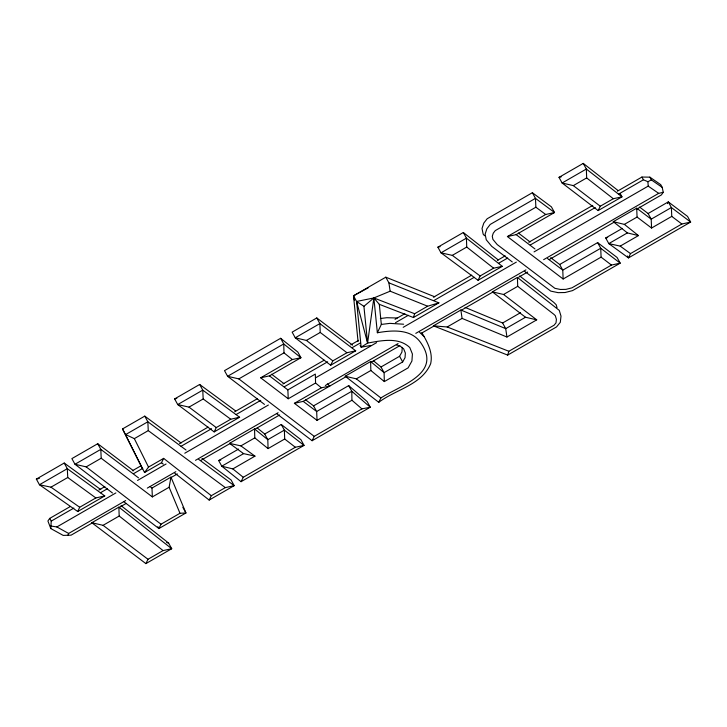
<?xml version="1.0" encoding="UTF-8"?>
<svg xmlns="http://www.w3.org/2000/svg" width="727" height="727" viewBox="0 0 727 727"><rect width="100%" height="100%" fill="white"/><g stroke="black" fill="none" stroke-linecap="round" stroke-linejoin="round"><path stroke-width="1.09" d="M402.258 347.388L401.94 352.022L399.577 356.285L381.003 366.99L373.414 360.756M92.729 522.686L71.092 535.163L63.213 535.408L50.79 528.556L51.235 521.114L49.745 518.378L70.401 506.474M360.119 345.298L361.155 347.188L367.58 343.08L373.86 297.952L390.154 291.191L427.649 306.212L438.89 302.868L388.9 282.839L385.801 277.187L353.504 295.807L358.057 341.536M169.118 487.254L170.963 477.121L151.979 488.053L152.352 496.914L169.118 487.254L179.987 513.271L185.939 512.971L170.963 477.121M368.289 287.774L353.504 295.807L356.593 301.46L373.86 297.952L379.312 304.322L413.445 317.526L414.635 313.719L427.649 306.212M433.41 325.841L507.664 355.094L508.864 351.277L554.074 325.214L556.01 322.861L556.409 319.335L555.319 315.718L553.901 314.346L517.724 286.32L517.397 277.441L492.361 291.863L525.512 317.245L536.726 319.853L506.937 337.028L462.081 318.399L447.187 326.977L433.41 325.841L460.863 310.02L505.719 328.649L525.512 317.245M67.829 535.481L68.638 533.454L125.671 500.576M77.725 511.517L79.697 507.255L95.855 497.94L104.779 495.923L67.302 468.688L64.212 463.035L36.35 479.093L39.449 484.745L77.725 511.517L104.779 495.923M639.578 207.059L648.102 213.52L668.295 201.888L687.551 216.41L690.65 222.062L681.853 224.007L630.509 253.605L628.473 257.903L608.799 243.609L605.709 237.956L622.33 228.378M367.58 343.08L363.918 306.312L356.593 301.46L367.58 343.08C381.366 340.618 398.523 336.837 409.792 347.551L412.409 354.013L411.927 361.001L408.111 367.871L384.329 381.584L384.092 372.642L370.616 361.555L345.18 376.222L378.749 402.322L380.893 397.951C401.34 384.774 442.798 373.378 420.415 342.263C410.473 328.586 392.007 330.212 377.349 332.757L381.33 324.433L379.312 304.322M478.048 280.286L480.12 275.969L493.624 268.181L502.275 266.327L466.425 238.156L463.326 232.504L437.89 247.162L440.989 252.823L478.048 280.286L502.275 266.327M214.183 431.902L216.264 427.567L230.741 419.225L239.619 417.234L202.76 390.126L199.661 384.474L174.634 398.905L177.724 404.557L214.183 431.902L239.619 417.234M145.882 563.616L171.726 548.721L118.874 507.137L91.82 522.731L145.882 563.616L147.99 559.281L163.084 550.575L171.726 548.721L168.628 543.069L121.064 505.647M667.45 203.615L668.295 201.888L671.384 207.54L690.65 222.062L628.473 257.903L627.437 256.013M179.987 513.271L161.012 524.212L158.886 528.556L124.072 501.884M277.06 413.99L312.128 440.716L314.237 436.373L361.937 408.883L370.27 407.211L367.171 401.558L348.696 385.61L313.573 405.857L305.494 399.777M618.005 190.501L583.245 163.384L559.018 177.352L562.116 183.004L598.167 210.576L600.284 206.223L613.315 198.716L621.985 196.844L620.44 194.018M330.676 365.236L332.821 360.874L346.943 352.731L355.712 350.805L319.871 323.597L316.781 317.944L292.145 332.139L295.244 337.791L330.676 365.236L355.712 350.805M181.114 443.016L144.755 416.126L122.545 428.921L144.537 472.523L161.494 462.745L163.657 458.373L211.321 495.696L225.334 487.617L234.194 485.636L231.104 479.984L202.015 458.473M174.734 473.113L209.167 500.067L211.321 495.696M238.592 449.068L218.682 460.545L221.78 466.198L241.064 481.683L243.263 477.285L295.353 447.259L304.05 445.378L300.951 439.717L281.267 424.477L264.719 434.019L257.249 427.985M381.003 366.99L384.092 372.642L402.667 361.937L405.039 357.675L405.357 353.04L403.639 348.806L399.705 345.752L396.397 344.943M49.745 518.378L47.909 520.995L50.79 528.556M617.341 191.228L641.932 177.052L649.856 177.152L660.743 184.658L662.233 187.393L663.242 192.291L661.416 194.909L636.816 209.094M144.537 472.523L148.517 467.097L163.657 458.373M363.918 306.312L373.86 297.952L414.635 313.719M550.712 257.658L559.681 264.492L597.63 242.609L600.729 248.261L601.084 257.131L563.134 279.004L507.401 236.557L516.161 234.63L554.519 212.52L551.42 206.868L532.373 192.71L487.154 218.772L483.764 223.144L482.028 228.496L483.155 234.13L484.518 235.766M133.632 470.86L97.727 443.715L71.882 458.61L74.981 464.262L112.467 492.988M288.237 398.769L287.874 389.899L315.336 374.078L315.563 383.02L288.237 398.769L260.675 377.795L269.435 375.868L300.933 357.72L297.843 352.068L280.631 338.291L224.507 370.643L227.606 376.295L264.464 404.394M186.021 450.013L147.845 421.778L125.644 434.573L134.341 438.635L148.263 430.62L147.845 421.778L144.755 416.126M189.011 407.129L203.178 398.959L202.76 390.126L177.724 404.557L189.011 407.129L216.264 427.567M452.312 255.368L466.734 247.053L466.425 238.156L440.989 252.823L452.312 255.368L480.12 275.969M532.373 192.71L535.463 198.362L535.872 207.204L495.251 230.613L493.269 233.167L492.279 236.239L492.906 239.392L497.213 244.572L554.874 288.31L560.417 289.473L565.96 289.373L571.913 287.856L611.452 265.064L620.204 263.147L617.105 257.494L597.63 242.609M598.167 210.576L621.985 196.844L586.344 169.037L562.116 183.004L573.33 185.612L586.662 177.924L586.344 169.037L583.245 163.384M50.981 487.172L67.747 477.503L67.302 468.688L39.449 484.745L50.981 487.172L79.697 507.255M138.521 477.875L100.817 449.368L74.981 464.262L86.186 466.879L101.189 458.228L100.817 449.368L97.727 443.715M260.675 377.795L292.345 359.538L300.933 357.72L283.73 343.944L227.606 376.295L238.829 378.894L284.003 352.859L283.73 343.944L280.631 338.291M306.421 340.427L320.234 332.457L319.871 323.597L295.244 337.791L306.421 340.427L332.821 360.874M507.401 236.557L545.677 214.492L554.519 212.52L535.463 198.362L490.243 224.425L486.863 228.796L485.127 234.149L486.254 239.783L491.688 246.317L512.262 261.929M98.927 490.025L104.833 486.627M132.378 470.751L141.229 465.653M179.587 443.534L208.122 427.094M234.676 411.782L257.303 398.741M282.885 384.001L324.197 360.192M350.759 344.88L358.629 340.345M395.025 319.362L404.857 313.691M433.392 297.252L471.75 275.142M497.332 260.393L505.201 255.859M528.811 242.255L592.75 205.396M51.235 521.114L73.863 508.073M100.426 492.761L107.314 488.798M133.868 473.486L142.728 468.379M181.087 446.269L211.584 428.694M236.175 414.517L260.766 400.341M284.375 386.737L327.659 361.792M352.25 347.615L360.119 343.08M395.533 322.67L408.329 315.291M433.901 300.551L474.231 277.305M498.822 263.129L507.682 258.03M530.301 244.99L595.231 207.568M618.841 193.955L643.431 179.787L647.93 181.732L651.356 179.887L662.233 187.393M413.445 317.526L438.89 302.868M50.645 525.994L56.86 526.948L115.893 492.924M137.539 480.447L166.074 463.999M184.767 453.221L268.399 405.021M315.627 377.804L376.631 342.635M403.194 327.323L516.343 262.111M534.054 251.896L648.193 186.112L647.93 181.732M147.308 488.108L175.834 471.669M195.499 460.327L278.105 412.718M348.696 385.61L351.795 391.262L351.941 400.25L317.045 420.36L294.399 403.321L321.361 387.791L329.849 386.019L327.286 383.911M325.314 385.51L398.087 343.562M415.78 333.366L525.93 269.881M543.632 259.675L658.689 193.355L663.242 192.291M627.374 232.904L608.799 243.609L620.204 246.117L638.46 235.593L627.374 232.904L613.279 221.69L636.698 208.195L651.201 219.172L651.565 228.033L671.766 216.392L671.384 207.54L651.201 219.172L648.102 213.52M243.581 453.63L221.78 466.198L232.831 468.906L254.977 456.138L243.581 453.63L229.505 443.37L254.541 428.939L267.809 439.671L268.072 448.595L284.693 439.008L284.366 430.13L281.267 424.477M119.301 507.382L126.189 503.411M170.463 477.893L177.343 473.922M200.961 460.309L230.477 443.297M255.068 429.121L279.668 414.944M294.399 403.321L303.204 401.377L346.57 376.377M371.17 362.2L399.705 345.761M421.351 333.284L434.137 325.914M461.681 310.029L493.17 291.881M518.751 277.141L527.602 272.034M549.248 259.557L614.188 222.135M345.18 376.222L356.339 378.858L370.843 370.497L370.616 361.555M613.279 221.69L624.366 224.379L637.07 217.055L636.698 208.195M91.82 522.731L103.08 525.321L119.183 516.034L118.874 507.137M229.505 443.37L240.891 445.887L254.795 437.872L254.541 428.939M492.361 291.863L503.575 294.48L517.724 286.32M465.071 307.403L502.63 322.997L520.532 312.683M209.167 500.067L234.194 485.636L198.753 459.419M241.064 481.683L304.05 445.378L284.366 430.13L267.809 439.671L264.719 434.019M312.128 440.716L370.27 407.211L351.795 391.262L316.663 411.509L317.045 420.36M378.749 402.322C395.57 389.508 421.86 384.947 430.666 363.691C433.183 352.504 427.367 342.09 421.905 332.775M507.664 355.094L556.518 326.932L560.308 322.334L561.008 316.127L559.263 310.365L517.397 277.441M36.35 479.093L39.367 478.393M605.709 237.956L607.69 237.511M437.89 247.162L440.108 246.671M174.634 398.905L176.834 398.414M559.018 177.352L561.208 176.87M218.682 460.545L220.826 460.091M370.761 345.452L361.155 347.188L356.593 301.46M380.375 318.517L386.791 317.717L397.206 317.999M381.33 324.433L389.881 323.37L403.63 324.215M166.61 542.587L168.628 543.069M447.187 326.977L508.864 351.277M385.801 277.187L434.746 296.798M56.86 526.948L68.638 533.454M648.193 186.112L658.689 193.355M620.204 246.117L630.509 253.605M64.212 463.035L100.771 489.607M67.747 477.503L95.855 497.94M240.891 445.887L254.977 456.138M199.661 384.474L235.621 410.919M203.178 398.959L230.741 419.225M148.263 430.62L225.334 487.617M535.872 207.204L545.677 214.492M303.204 401.377L316.663 411.509L313.573 405.857M671.766 216.392L681.853 224.007M637.07 217.055L651.565 228.033M150.189 486.699L151.979 488.053M101.189 458.228L152.352 496.914M103.08 525.321L147.99 559.281M524.785 271.425L550.721 291.109L558.1 292.654L565.043 292.527L572.558 290.609L620.204 263.147L600.729 248.261L562.771 270.144L563.134 279.004M316.781 317.944L352.613 345.152M320.234 332.457L346.943 352.731M271.616 374.223L283.903 383.583M269.435 375.868L287.874 389.899M518.442 233.076L530.101 241.955M516.161 234.63L534.981 248.97M547.531 258.53L562.771 270.144L559.681 264.492M238.829 378.894L314.237 436.373M573.33 185.612L600.284 206.223M601.084 257.131L611.452 265.064M503.575 294.48L536.726 319.853M86.186 466.879L161.012 524.212M519.669 275.942L553.665 302.278L556.164 304.713L557.036 307.594M284.693 439.008L295.353 447.259M356.339 378.858L380.893 397.951M586.662 177.924L613.315 198.716M161.494 462.745L163.266 464.126M463.326 232.504L498.313 259.984M466.734 247.053L493.624 268.181M119.183 516.034L163.084 550.575M624.366 224.379L638.46 235.593M284.003 352.859L292.345 359.538M232.831 468.906L243.263 477.285M254.795 437.872L268.072 448.595M370.843 370.497L384.329 381.584M315.563 383.02L321.361 387.791M351.941 400.25L361.937 408.883M419.524 332.203L424.023 336.574M649.856 177.152L651.356 179.887M641.932 177.052L643.431 179.787M502.63 322.997L505.719 328.649L506.937 337.028M399.577 356.285L402.667 361.937M182.84 507.319L185.939 512.971L158.886 528.556L157.85 526.675M142.474 468.751L122.545 428.921M134.341 438.635L148.517 467.097M353.504 295.807L354.503 300.169M388.9 282.839L390.154 291.191M460.863 310.02L462.081 318.399M373.86 297.952L377.349 332.757"/></g></svg>
